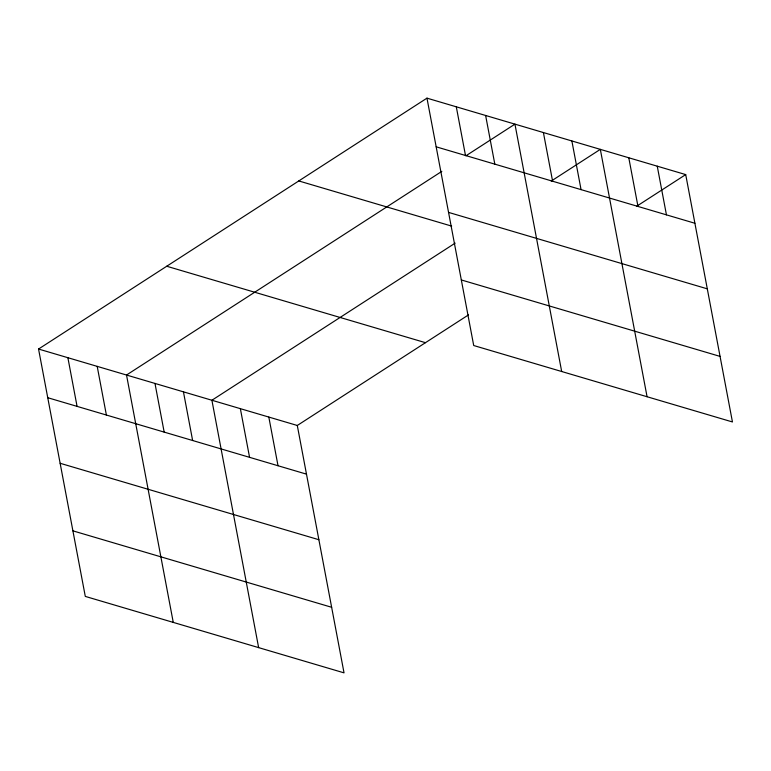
<?xml version="1.0" encoding="UTF-8"?>
<svg xmlns="http://www.w3.org/2000/svg" width="771" height="771" viewBox="0 0 771 771"><rect width="100%" height="100%" fill="white"/><g stroke="black" fill="none" stroke-linecap="round" stroke-linejoin="round"><path stroke-width="1.16" d="M38.55 349.041L297.288 425.476L344.03 672.852L85.292 596.407L38.55 349.041L426.97 98.148L685.708 174.593L732.45 421.959L473.712 345.524L426.97 98.148M441.841 171.355L126.521 375.024L173.263 622.399M465.877 155.829L514.941 124.141L561.683 371.516M455.141 243.144L211.9 400.255L258.642 647.63M551.255 181.06L600.33 149.362L647.071 396.737M297.288 425.476L468.489 314.896M636.644 206.281L685.708 174.593M436.174 146.818L694.902 223.262M448.558 212.391L707.296 288.836M298.791 180.944L451.652 226.105M461.328 279.95L720.056 356.395M166.729 266.246L425.467 342.681M47.744 397.711L306.482 474.146M60.138 463.284L318.866 539.719M72.898 530.843L331.636 607.278M657.249 166.179L666.443 214.849M628.789 157.776L637.983 206.445M571.87 140.958L581.064 189.627M543.401 132.545L552.605 181.214M485.624 115.477L494.818 164.146M456.297 106.812L465.491 155.482M268.819 417.072L278.023 465.742M240.359 408.659L249.563 457.328M183.44 391.841L192.634 440.511M154.981 383.438L164.175 432.107M97.194 366.36L106.388 415.039M67.877 357.705L77.071 406.375"/></g></svg>
